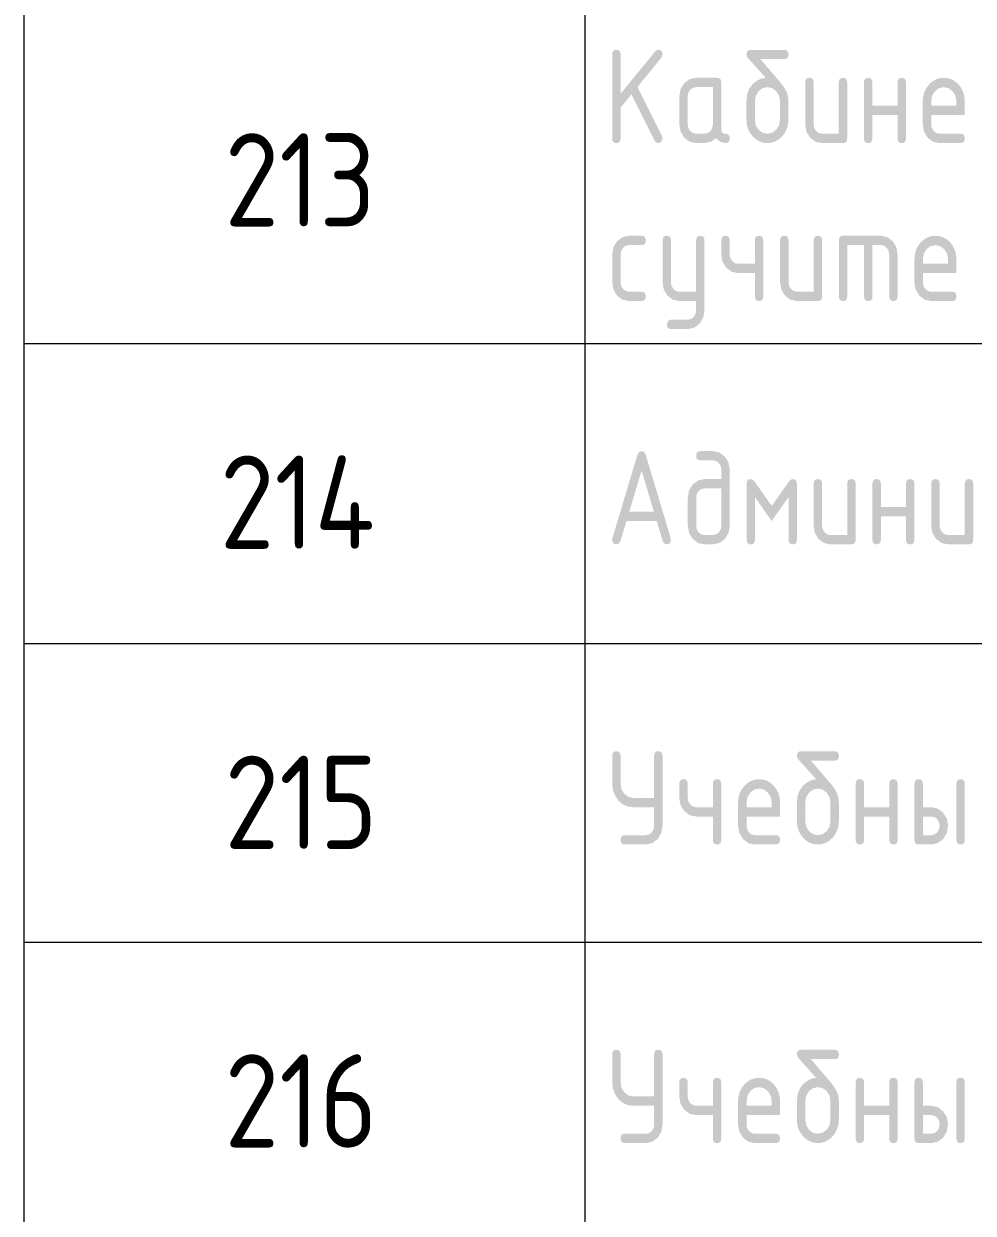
# Model space of a CAD drawing. Header units: millimetres. Extents: x -99936 to 523262, y -63190 to 327013.
# Drawn here: x 165623 to 168166, y 5433 to 8621 of the extents above; entities that cross this region are included whole.
import ezdxf

# ---------------------------------------------------------------- set-up
doc = ezdxf.new("R2010")
doc.units = ezdxf.units.MM
doc.layers.add('0_АР', color=8, linetype='Continuous', lineweight=20)
doc.styles.add('PIK', font='isocpeur.ttf', dxfattribs={"width": 0.9, "height": 250})

msp = doc.modelspace()

# ---------------------------------------------------------------- hatches: boundary and pattern name
at = {"layer": '0_АР'}
h = msp.add_hatch(color=7, dxfattribs=at)
h.dxf.hatch_style = 2
h.paths.add_polyline_path([(167250.311, 8431.519), (167221.207, 8395.911), (167221.207, 8313.394), (167220.504, 8307.904), (167218.396, 8303.996), (167214.882, 8301.658), (167209.962, 8300.881), (167205.011, 8301.658), (167201.481, 8303.996), (167199.366, 8307.904), (167198.663, 8313.394), (167198.663, 8538.235), (167199.366, 8543.701), (167201.481, 8547.612), (167205.011, 8549.963), (167209.962, 8550.747), (167214.882, 8549.963), (167218.396, 8547.612), (167220.504, 8543.701), (167221.207, 8538.235), (167221.207, 8433.173), (167313.811, 8546.613), (167317.601, 8549.714), (167322.3, 8550.747), (167327.22, 8549.963), (167330.734, 8547.612), (167332.842, 8543.701), (167333.545, 8538.235), (167330.458, 8529.746), (167266.297, 8451.198), (167332.001, 8319.623), (167333.545, 8313.394), (167330.017, 8304.74), (167326.345, 8301.839), (167322.3, 8300.881), (167316.354, 8302.535), (167312.268, 8307.496)])
h = msp.add_hatch(color=7, dxfattribs=at)
h.paths.add_polyline_path([(167670.584, 8413.329), (167670.584, 8363.334), (167669.552, 8350.838), (167666.464, 8339.308), (167661.329, 8328.739), (167654.158, 8319.127), (167645.506, 8311.137), (167636.002, 8305.436), (167625.64, 8302.019), (167614.415, 8300.881), (167603.182, 8302.019), (167592.801, 8305.436), (167583.278, 8311.137), (167574.617, 8319.127), (167567.423, 8328.739), (167562.291, 8339.308), (167559.215, 8350.838), (167558.191, 8363.334), (167558.191, 8413.329), (167560.011, 8430.89), (167565.474, 8445.954), (167574.586, 8458.528), (167587.35, 8468.616), (167599.009, 8473.977), (167609.84, 8475.782), (167560.451, 8530.683), (167558.191, 8538.069), (167558.895, 8543.608), (167561.009, 8547.571), (167564.54, 8549.952), (167569.491, 8550.747), (167659.56, 8550.747), (167664.447, 8549.963), (167667.945, 8547.612), (167670.047, 8543.701), (167670.749, 8538.235), (167670.047, 8532.777), (167667.945, 8528.885), (167664.447, 8526.553), (167659.56, 8525.777), (167595.674, 8525.777), (167652.229, 8459.687), (167660.259, 8448.699), (167665.995, 8437.314), (167669.437, 8425.526)])
h.paths.add_polyline_path([(167648.15, 8363.334), (167648.15, 8413.329), (167645.669, 8427.675), (167638.228, 8439.788), (167627.314, 8448.049), (167614.415, 8450.812), (167601.475, 8448.049), (167590.603, 8439.788), (167583.189, 8427.675), (167580.736, 8413.329), (167580.736, 8363.334), (167583.175, 8348.823), (167590.492, 8336.71), (167601.358, 8328.552), (167614.415, 8325.852), (167627.314, 8328.587), (167638.228, 8336.821), (167645.669, 8348.941)])
h = msp.add_hatch(color=7, dxfattribs=at)
h.paths.add_polyline_path([(167513.309, 8313.394), (167512.606, 8307.904), (167510.498, 8303.996), (167506.984, 8301.658), (167502.064, 8300.881), (167487.795, 8304.189), (167476.378, 8314.111), (167462.522, 8304.189), (167445.896, 8300.881), (167423.406, 8300.881), (167406.001, 8304.485), (167391.491, 8315.323), (167381.693, 8331.446), (167378.427, 8350.877), (167378.427, 8425.842), (167381.693, 8445.197), (167391.491, 8461.285), (167406.001, 8472.151), (167423.406, 8475.782), (167479.575, 8475.782), (167484.494, 8474.997), (167488.008, 8472.647), (167490.117, 8468.736), (167490.82, 8463.269), (167490.82, 8338.364), (167491.522, 8332.874), (167493.631, 8328.966), (167497.145, 8326.628), (167502.064, 8325.852), (167506.984, 8325.068), (167510.498, 8322.723), (167512.606, 8318.829)])
h.paths.add_polyline_path([(167468.385, 8450.812), (167423.406, 8450.812), (167414.717, 8448.965), (167407.476, 8443.481), (167402.591, 8435.426), (167400.972, 8425.842), (167400.972, 8350.877), (167402.625, 8341.334), (167407.586, 8333.238), (167414.835, 8327.684), (167423.406, 8325.852), (167445.896, 8325.852), (167454.543, 8327.671), (167461.826, 8333.128), (167466.738, 8341.217), (167468.385, 8350.877)])
h = msp.add_hatch(color=7, dxfattribs=at)
h.dxf.hatch_style = 2
h.paths.add_polyline_path([(167828.035, 8463.269), (167828.035, 8313.394), (167827.332, 8307.904), (167825.224, 8303.996), (167821.71, 8301.658), (167816.79, 8300.881), (167760.621, 8300.881), (167743.217, 8304.485), (167728.706, 8315.323), (167718.908, 8331.446), (167715.642, 8350.877), (167715.642, 8463.269), (167716.346, 8468.736), (167718.46, 8472.647), (167721.991, 8474.997), (167726.942, 8475.782), (167731.862, 8474.997), (167735.376, 8472.647), (167737.484, 8468.736), (167738.187, 8463.269), (167738.187, 8350.877), (167739.84, 8341.334), (167744.801, 8333.238), (167752.05, 8327.684), (167760.621, 8325.852), (167805.6, 8325.852), (167805.6, 8463.269), (167806.295, 8468.736), (167808.384, 8472.647), (167811.879, 8474.997), (167816.79, 8475.782), (167821.71, 8474.997), (167825.224, 8472.647), (167827.332, 8468.736)])
h = msp.add_hatch(color=7, dxfattribs=at)
h.dxf.hatch_style = 2
h.paths.add_polyline_path([(167895.638, 8375.847), (167895.638, 8313.394), (167894.935, 8307.904), (167892.827, 8303.996), (167889.313, 8301.658), (167884.393, 8300.881), (167879.441, 8301.658), (167875.911, 8303.996), (167873.797, 8307.904), (167873.093, 8313.394), (167873.093, 8463.269), (167873.797, 8468.736), (167875.911, 8472.647), (167879.441, 8474.997), (167884.393, 8475.782), (167889.313, 8474.997), (167892.827, 8472.647), (167894.935, 8468.736), (167895.638, 8463.269), (167895.638, 8400.817), (167963.051, 8400.817), (167963.051, 8463.269), (167963.746, 8468.736), (167965.835, 8472.647), (167969.33, 8474.997), (167974.241, 8475.782), (167979.161, 8474.997), (167982.675, 8472.647), (167984.783, 8468.736), (167985.486, 8463.269), (167985.486, 8313.394), (167984.783, 8307.904), (167982.675, 8303.996), (167979.161, 8301.658), (167974.241, 8300.881), (167969.33, 8301.658), (167965.835, 8303.996), (167963.746, 8307.904), (167963.051, 8313.394), (167963.051, 8375.847)])
h = msp.add_hatch(color=7, dxfattribs=at)
h.paths.add_polyline_path([(168086.768, 8450.812), (168073.828, 8448.049), (168062.955, 8439.788), (168055.542, 8427.675), (168053.089, 8413.329), (168053.089, 8400.817), (168120.502, 8400.817), (168120.502, 8413.329), (168118.022, 8427.675), (168110.58, 8439.788), (168099.666, 8448.049)])
h.paths.add_polyline_path([(168053.089, 8375.847), (168053.089, 8350.877), (168054.742, 8341.334), (168059.703, 8333.238), (168066.952, 8327.684), (168075.523, 8325.852), (168131.692, 8325.852), (168136.612, 8325.068), (168140.126, 8322.723), (168142.234, 8318.829), (168142.937, 8313.394), (168142.234, 8307.904), (168140.126, 8303.996), (168136.612, 8301.658), (168131.692, 8300.881), (168075.523, 8300.881), (168058.119, 8304.485), (168043.608, 8315.323), (168033.81, 8331.446), (168030.544, 8350.877), (168030.544, 8413.329), (168031.568, 8425.794), (168034.644, 8437.307), (168039.776, 8447.87), (168046.97, 8457.482), (168055.63, 8465.48), (168065.153, 8471.2), (168075.534, 8474.636), (168086.768, 8475.782), (168098.127, 8474.647), (168108.562, 8471.248), (168118.076, 8465.597), (168126.676, 8457.702), (168133.775, 8448.141), (168138.858, 8437.562), (168141.915, 8425.96), (168142.937, 8413.329), (168142.937, 8375.847)])
h = msp.add_hatch(color=7, dxfattribs=at)
h.dxf.hatch_style = 2
h.paths.add_polyline_path([(167221.207, 8002.508), (167221.207, 7927.542), (167222.861, 7918), (167227.822, 7909.904), (167235.07, 7904.35), (167243.642, 7902.517), (167277.376, 7902.517), (167282.296, 7901.734), (167285.81, 7899.389), (167287.918, 7895.494), (167288.621, 7890.06), (167287.918, 7884.57), (167285.81, 7880.662), (167282.296, 7878.324), (167277.376, 7877.547), (167243.642, 7877.547), (167226.237, 7881.151), (167211.726, 7891.989), (167201.928, 7908.112), (167198.663, 7927.542), (167198.663, 8002.508), (167201.928, 8021.862), (167211.726, 8037.951), (167226.237, 8048.817), (167243.642, 8052.448), (167277.376, 8052.448), (167282.296, 8051.663), (167285.81, 8049.313), (167287.918, 8045.402), (167288.621, 8039.935), (167287.918, 8034.477), (167285.81, 8030.585), (167282.296, 8028.254), (167277.376, 8027.478), (167243.642, 8027.478), (167234.953, 8025.631), (167227.712, 8020.147), (167222.826, 8012.092)])
h = msp.add_hatch(color=7, dxfattribs=at)
h.dxf.hatch_style = 2
h.paths.add_polyline_path([(167423.444, 7852.191), (167423.444, 7877.547), (167378.465, 7877.547), (167361.06, 7881.185), (167346.55, 7892.099), (167336.752, 7908.25), (167333.486, 7927.542), (167333.486, 8039.935), (167334.189, 8045.402), (167336.304, 8049.313), (167339.834, 8051.663), (167344.786, 8052.448), (167349.705, 8051.663), (167353.219, 8049.313), (167355.328, 8045.402), (167356.03, 8039.935), (167356.03, 7927.542), (167357.684, 7918), (167362.645, 7909.904), (167369.894, 7904.35), (167378.465, 7902.517), (167423.444, 7902.517), (167423.444, 8039.935), (167424.138, 8045.402), (167426.228, 8049.313), (167429.723, 8051.663), (167434.634, 8052.448), (167439.553, 8051.663), (167443.067, 8049.313), (167445.176, 8045.402), (167445.879, 8039.935), (167445.879, 7852.577), (167442.661, 7833.312), (167433.035, 7817.189), (167418.717, 7806.248), (167401.506, 7802.582), (167356.03, 7802.582), (167351.111, 7803.367), (167347.597, 7805.717), (167345.488, 7809.628), (167344.786, 7815.095), (167348.148, 7823.804), (167351.821, 7826.629), (167356.03, 7827.552), (167400.955, 7827.552), (167409.712, 7829.323), (167416.94, 7834.608), (167421.804, 7842.511)])
h = msp.add_hatch(color=7, dxfattribs=at)
h.dxf.hatch_style = 2
h.paths.add_polyline_path([(167603.329, 8039.935), (167603.329, 7890.06), (167602.627, 7884.57), (167600.518, 7880.662), (167597.004, 7878.324), (167592.085, 7877.547), (167587.174, 7878.324), (167583.679, 7880.662), (167581.589, 7884.57), (167580.895, 7890.06), (167580.895, 7952.512), (167535.916, 7952.512), (167518.718, 7956.109), (167504.166, 7966.899), (167494.244, 7982.74), (167490.937, 8001.516), (167490.937, 8039.935), (167491.64, 8045.402), (167493.755, 8049.313), (167497.285, 8051.663), (167502.237, 8052.448), (167507.156, 8051.663), (167510.67, 8049.313), (167512.779, 8045.402), (167513.481, 8039.935), (167513.481, 8002.508), (167515.135, 7992.965), (167520.096, 7984.869), (167527.344, 7979.315), (167535.916, 7977.483), (167580.895, 7977.483), (167580.895, 8039.935), (167581.589, 8045.402), (167583.679, 8049.313), (167587.174, 8051.663), (167592.085, 8052.448), (167597.004, 8051.663), (167600.518, 8049.313), (167602.627, 8045.402)])
h = msp.add_hatch(color=7, dxfattribs=at)
h.dxf.hatch_style = 2
h.paths.add_polyline_path([(167760.78, 8039.935), (167760.78, 7890.06), (167760.078, 7884.57), (167757.969, 7880.662), (167754.455, 7878.324), (167749.536, 7877.547), (167693.367, 7877.547), (167675.962, 7881.151), (167661.451, 7891.989), (167651.654, 7908.112), (167648.388, 7927.542), (167648.388, 8039.935), (167649.091, 8045.402), (167651.206, 8049.313), (167654.736, 8051.663), (167659.688, 8052.448), (167664.607, 8051.663), (167668.121, 8049.313), (167670.23, 8045.402), (167670.932, 8039.935), (167670.932, 7927.542), (167672.586, 7918), (167677.547, 7909.904), (167684.795, 7904.35), (167693.367, 7902.517), (167738.346, 7902.517), (167738.346, 8039.935), (167739.04, 8045.402), (167741.13, 8049.313), (167744.625, 8051.663), (167749.536, 8052.448), (167754.455, 8051.663), (167757.969, 8049.313), (167760.078, 8045.402)])
h = msp.add_hatch(color=7, dxfattribs=at)
h.dxf.hatch_style = 2
h.paths.add_polyline_path([(167817.138, 8052.448), (167918.231, 8052.448), (167935.54, 8048.782), (167950.036, 8037.841), (167959.862, 8021.724), (167963.155, 8002.508), (167963.155, 7890.06), (167962.453, 7884.57), (167960.351, 7880.662), (167956.853, 7878.324), (167951.966, 7877.547), (167947.046, 7878.324), (167943.532, 7880.662), (167941.424, 7884.57), (167940.721, 7890.06), (167940.721, 8002.508), (167939.081, 8012.23), (167934.217, 8020.257), (167926.989, 8025.666), (167918.231, 8027.478), (167895.797, 8027.478), (167895.797, 7890.06), (167895.094, 7884.57), (167892.986, 7880.662), (167889.472, 7878.324), (167884.552, 7877.547), (167879.632, 7878.324), (167876.119, 7880.662), (167874.01, 7884.57), (167873.307, 7890.06), (167873.307, 8027.478), (167828.383, 8027.478), (167828.383, 7890.06), (167827.68, 7884.57), (167825.572, 7880.662), (167822.058, 7878.324), (167817.138, 7877.547), (167812.187, 7878.324), (167808.657, 7880.662), (167806.542, 7884.57), (167805.839, 7890.06), (167805.839, 8039.935), (167806.542, 8045.402), (167808.657, 8049.313), (167812.187, 8051.663)])
h = msp.add_hatch(color=7, dxfattribs=at)
h.paths.add_polyline_path([(168064.455, 8027.478), (168051.515, 8024.715), (168040.642, 8016.453), (168033.228, 8004.341), (168030.775, 7989.995), (168030.775, 7977.483), (168098.189, 7977.483), (168098.189, 7989.995), (168095.708, 8004.341), (168088.267, 8016.453), (168077.353, 8024.715)])
h.paths.add_polyline_path([(168030.775, 7952.512), (168030.775, 7927.542), (168032.429, 7918), (168037.39, 7909.904), (168044.638, 7904.35), (168053.21, 7902.517), (168109.379, 7902.517), (168114.298, 7901.734), (168117.812, 7899.389), (168119.921, 7895.494), (168120.623, 7890.06), (168119.921, 7884.57), (168117.812, 7880.662), (168114.298, 7878.324), (168109.379, 7877.547), (168053.21, 7877.547), (168035.805, 7881.151), (168021.294, 7891.989), (168011.497, 7908.112), (168008.231, 7927.542), (168008.231, 7989.995), (168009.255, 8002.459), (168012.33, 8013.973), (168017.463, 8024.536), (168024.657, 8034.147), (168033.317, 8042.146), (168042.84, 8047.866), (168053.221, 8051.301), (168064.455, 8052.448), (168075.814, 8051.313), (168086.248, 8047.914), (168095.763, 8042.262), (168104.363, 8034.368), (168111.461, 8024.807), (168116.544, 8014.228), (168119.602, 8002.626), (168120.623, 7989.995), (168120.623, 7952.512)])
h = msp.add_hatch(color=7, dxfattribs=at)
h.paths.add_polyline_path([(167277.376, 7423.223), (167244.358, 7313.09), (167310.394, 7313.09)])
h.paths.add_polyline_path([(167355.979, 7238.125), (167355.277, 7232.635), (167353.175, 7228.727), (167349.677, 7226.389), (167344.79, 7225.612), (167338.01, 7227.735), (167334.041, 7234.156), (167317.89, 7288.065), (167236.862, 7288.065), (167220.656, 7234.156), (167216.694, 7227.735), (167209.962, 7225.612), (167205.011, 7226.389), (167201.481, 7228.727), (167199.366, 7232.635), (167198.663, 7238.125), (167199.214, 7242.094), (167266.131, 7465.446), (167270.431, 7472.963), (167277.376, 7475.478), (167284.19, 7473.053), (167288.4, 7465.832), (167355.483, 7242.094)])
h = msp.add_hatch(color=7, dxfattribs=at)
h.paths.add_polyline_path([(167513.447, 7425.483), (167513.447, 7275.608), (167510.154, 7256.177), (167500.328, 7240.054), (167485.831, 7229.216), (167468.523, 7225.612), (167446.034, 7225.612), (167428.629, 7229.25), (167414.118, 7240.165), (167404.32, 7256.315), (167401.055, 7275.608), (167401.055, 7350.573), (167404.327, 7369.928), (167414.173, 7386.016), (167428.677, 7396.882), (167446.034, 7400.513), (167491.013, 7400.513), (167491.013, 7425.483), (167489.373, 7435.233), (167484.509, 7443.287), (167477.281, 7448.696), (167468.523, 7450.508), (167434.789, 7450.508), (167429.878, 7451.284), (167426.383, 7453.616), (167424.293, 7457.508), (167423.599, 7462.966), (167424.293, 7468.432), (167426.383, 7472.343), (167429.878, 7474.694), (167434.789, 7475.478), (167468.523, 7475.478), (167485.9, 7471.813), (167500.384, 7460.871), (167510.181, 7444.748)])
h.paths.add_polyline_path([(167491.013, 7275.608), (167491.013, 7375.543), (167446.034, 7375.543), (167437.345, 7373.696), (167430.104, 7368.212), (167425.218, 7360.157), (167423.599, 7350.573), (167423.599, 7275.608), (167425.253, 7266.065), (167430.214, 7257.969), (167437.462, 7252.415), (167446.034, 7250.583), (167468.523, 7250.583), (167477.17, 7252.402), (167484.453, 7257.859), (167489.366, 7265.948)])
h = msp.add_hatch(color=7, dxfattribs=at)
h.dxf.hatch_style = 2
h.paths.add_polyline_path([(167625.974, 7288.065), (167581.05, 7352.061), (167581.05, 7238.125), (167580.347, 7232.635), (167578.239, 7228.727), (167574.725, 7226.389), (167569.805, 7225.612), (167564.854, 7226.389), (167561.324, 7228.727), (167559.209, 7232.635), (167558.505, 7238.125), (167558.505, 7388), (167559.209, 7393.467), (167561.324, 7397.378), (167564.854, 7399.728), (167569.805, 7400.513), (167575.386, 7398.529), (167581.05, 7392.576), (167625.974, 7328.579), (167670.898, 7392.576), (167676.521, 7398.529), (167682.143, 7400.513), (167687.063, 7399.728), (167690.577, 7397.378), (167692.685, 7393.467), (167693.388, 7388), (167693.388, 7238.125), (167692.685, 7232.635), (167690.577, 7228.727), (167687.063, 7226.389), (167682.143, 7225.612), (167677.223, 7226.389), (167673.709, 7228.727), (167671.601, 7232.635), (167670.898, 7238.125), (167670.898, 7352.061)])
h = msp.add_hatch(color=7, dxfattribs=at)
h.dxf.hatch_style = 2
h.paths.add_polyline_path([(167850.663, 7388), (167850.663, 7238.125), (167849.96, 7232.635), (167847.851, 7228.727), (167844.337, 7226.389), (167839.418, 7225.612), (167783.249, 7225.612), (167765.844, 7229.216), (167751.334, 7240.054), (167741.536, 7256.177), (167738.27, 7275.608), (167738.27, 7388), (167738.973, 7393.467), (167741.088, 7397.378), (167744.618, 7399.728), (167749.57, 7400.513), (167754.489, 7399.728), (167758.003, 7397.378), (167760.112, 7393.467), (167760.814, 7388), (167760.814, 7275.608), (167762.468, 7266.065), (167767.429, 7257.969), (167774.678, 7252.415), (167783.249, 7250.583), (167828.228, 7250.583), (167828.228, 7388), (167828.922, 7393.467), (167831.012, 7397.378), (167834.507, 7399.728), (167839.418, 7400.513), (167844.337, 7399.728), (167847.851, 7397.378), (167849.96, 7393.467)])
h = msp.add_hatch(color=7, dxfattribs=at)
h.dxf.hatch_style = 2
h.paths.add_polyline_path([(167918.265, 7300.578), (167918.265, 7238.125), (167917.563, 7232.635), (167915.454, 7228.727), (167911.94, 7226.389), (167907.021, 7225.612), (167902.069, 7226.389), (167898.539, 7228.727), (167896.424, 7232.635), (167895.721, 7238.125), (167895.721, 7388), (167896.424, 7393.467), (167898.539, 7397.378), (167902.069, 7399.728), (167907.021, 7400.513), (167911.94, 7399.728), (167915.454, 7397.378), (167917.563, 7393.467), (167918.265, 7388), (167918.265, 7325.548), (167985.679, 7325.548), (167985.679, 7388), (167986.373, 7393.467), (167988.463, 7397.378), (167991.958, 7399.728), (167996.869, 7400.513), (168001.788, 7399.728), (168005.302, 7397.378), (168007.411, 7393.467), (168008.114, 7388), (168008.114, 7238.125), (168007.411, 7232.635), (168005.302, 7228.727), (168001.788, 7226.389), (167996.869, 7225.612), (167991.958, 7226.389), (167988.463, 7228.727), (167986.373, 7232.635), (167985.679, 7238.125), (167985.679, 7300.578)])
h = msp.add_hatch(color=7, dxfattribs=at)
h.dxf.hatch_style = 2
h.paths.add_polyline_path([(168165.564, 7388), (168165.564, 7238.125), (168164.862, 7232.635), (168162.753, 7228.727), (168159.239, 7226.389), (168154.32, 7225.612), (168098.151, 7225.612), (168080.746, 7229.216), (168066.235, 7240.054), (168056.438, 7256.177), (168053.172, 7275.608), (168053.172, 7388), (168053.875, 7393.467), (168055.99, 7397.378), (168059.52, 7399.728), (168064.472, 7400.513), (168069.391, 7399.728), (168072.905, 7397.378), (168075.014, 7393.467), (168075.716, 7388), (168075.716, 7275.608), (168077.37, 7266.065), (168082.331, 7257.969), (168089.579, 7252.415), (168098.151, 7250.583), (168143.13, 7250.583), (168143.13, 7388), (168143.824, 7393.467), (168145.914, 7397.378), (168149.409, 7399.728), (168154.32, 7400.513), (168159.239, 7399.728), (168162.753, 7397.378), (168164.862, 7393.467)])
h = msp.add_hatch(color=7, dxfattribs=at)
h.dxf.hatch_style = 2
h.paths.add_polyline_path([(167311.055, 6521.213), (167254.886, 6521.213), (167239.827, 6523.147), (167226.726, 6528.957), (167215.579, 6538.654), (167206.38, 6552.246), (167200.578, 6567.129), (167198.663, 6583.665), (167198.663, 6658.631), (167199.366, 6664.097), (167201.481, 6668.008), (167205.011, 6670.359), (167209.962, 6671.143), (167214.882, 6670.359), (167218.396, 6668.008), (167220.504, 6664.097), (167221.207, 6658.631), (167221.207, 6583.665), (167223.66, 6569.279), (167231.074, 6557.207), (167241.947, 6548.973), (167254.886, 6546.238), (167311.055, 6546.238), (167311.055, 6658.631), (167311.758, 6664.097), (167313.866, 6668.008), (167317.38, 6670.359), (167322.3, 6671.143), (167327.22, 6670.359), (167330.734, 6668.008), (167332.842, 6664.097), (167333.545, 6658.631), (167333.545, 6471.273), (167330.286, 6451.842), (167320.536, 6435.719), (167306.025, 6424.881), (167288.621, 6421.277), (167232.397, 6421.277), (167227.486, 6422.054), (167223.991, 6424.392), (167221.901, 6428.3), (167221.207, 6433.79), (167221.901, 6439.225), (167223.991, 6443.119), (167227.486, 6445.464), (167232.397, 6446.247), (167288.621, 6446.247), (167297.22, 6448.066), (167304.496, 6453.523), (167309.409, 6461.613), (167311.055, 6471.273)])
h = msp.add_hatch(color=7, dxfattribs=at)
h.paths.add_polyline_path([(167805.722, 6533.725), (167805.722, 6483.73), (167804.69, 6471.234), (167801.601, 6459.704), (167796.466, 6449.135), (167789.295, 6439.523), (167780.644, 6431.533), (167771.14, 6425.832), (167760.778, 6422.415), (167749.553, 6421.277), (167738.319, 6422.415), (167727.938, 6425.832), (167718.415, 6431.533), (167709.755, 6439.523), (167702.561, 6449.135), (167697.428, 6459.704), (167694.353, 6471.234), (167693.329, 6483.73), (167693.329, 6533.725), (167695.149, 6551.286), (167700.612, 6566.35), (167709.723, 6578.924), (167722.488, 6589.012), (167734.146, 6594.373), (167744.978, 6596.178), (167695.589, 6651.079), (167693.329, 6658.465), (167694.032, 6664.004), (167696.147, 6667.967), (167699.677, 6670.348), (167704.629, 6671.143), (167794.697, 6671.143), (167799.585, 6670.359), (167803.083, 6668.008), (167805.185, 6664.097), (167805.887, 6658.631), (167805.185, 6653.173), (167803.083, 6649.281), (167799.585, 6646.949), (167794.697, 6646.173), (167730.811, 6646.173), (167787.366, 6580.083), (167795.397, 6569.095), (167801.133, 6557.71), (167804.574, 6545.922)])
h.paths.add_polyline_path([(167783.287, 6483.73), (167783.287, 6533.725), (167780.807, 6548.071), (167773.365, 6560.184), (167762.451, 6568.445), (167749.553, 6571.208), (167736.613, 6568.445), (167725.74, 6560.184), (167718.326, 6548.071), (167715.873, 6533.725), (167715.873, 6483.73), (167718.313, 6469.219), (167725.63, 6457.106), (167736.496, 6448.948), (167749.553, 6446.247), (167762.451, 6448.983), (167773.365, 6457.217), (167780.807, 6469.336)])
h = msp.add_hatch(color=7, dxfattribs=at)
h.dxf.hatch_style = 2
h.paths.add_polyline_path([(167490.82, 6583.665), (167490.82, 6433.79), (167490.117, 6428.3), (167488.008, 6424.392), (167484.494, 6422.054), (167479.575, 6421.277), (167474.664, 6422.054), (167471.169, 6424.392), (167469.079, 6428.3), (167468.385, 6433.79), (167468.385, 6496.243), (167423.406, 6496.243), (167406.208, 6499.839), (167391.656, 6510.629), (167381.734, 6526.47), (167378.427, 6545.246), (167378.427, 6583.665), (167379.131, 6589.132), (167381.245, 6593.043), (167384.775, 6595.393), (167389.727, 6596.178), (167394.646, 6595.393), (167398.16, 6593.043), (167400.269, 6589.132), (167400.972, 6583.665), (167400.972, 6546.238), (167402.625, 6536.695), (167407.586, 6528.599), (167414.835, 6523.046), (167423.406, 6521.213), (167468.385, 6521.213), (167468.385, 6583.665), (167469.079, 6589.132), (167471.169, 6593.043), (167474.664, 6595.393), (167479.575, 6596.178), (167484.494, 6595.393), (167488.008, 6593.043), (167490.117, 6589.132)])
h = msp.add_hatch(color=7, dxfattribs=at)
h.paths.add_polyline_path([(167592.102, 6571.208), (167579.162, 6568.445), (167568.289, 6560.184), (167560.875, 6548.071), (167558.422, 6533.725), (167558.422, 6521.213), (167625.836, 6521.213), (167625.836, 6533.725), (167623.356, 6548.071), (167615.914, 6560.184), (167605, 6568.445)])
h.paths.add_polyline_path([(167558.422, 6496.243), (167558.422, 6471.273), (167560.076, 6461.73), (167565.037, 6453.634), (167572.286, 6448.08), (167580.857, 6446.247), (167637.026, 6446.247), (167641.945, 6445.464), (167645.459, 6443.119), (167647.568, 6439.225), (167648.271, 6433.79), (167647.568, 6428.3), (167645.459, 6424.392), (167641.945, 6422.054), (167637.026, 6421.277), (167580.857, 6421.277), (167563.452, 6424.881), (167548.942, 6435.719), (167539.144, 6451.842), (167535.878, 6471.273), (167535.878, 6533.725), (167536.902, 6546.19), (167539.977, 6557.703), (167545.11, 6568.266), (167552.304, 6577.878), (167560.964, 6585.876), (167570.487, 6591.596), (167580.868, 6595.032), (167592.102, 6596.178), (167603.461, 6595.043), (167613.895, 6591.644), (167623.41, 6585.993), (167632.01, 6578.098), (167639.108, 6568.537), (167644.192, 6557.958), (167647.249, 6546.356), (167648.271, 6533.725), (167648.271, 6496.243)])
h = msp.add_hatch(color=7, dxfattribs=at)
h.dxf.hatch_style = 2
h.paths.add_polyline_path([(167873.324, 6496.243), (167873.324, 6433.79), (167872.622, 6428.3), (167870.513, 6424.392), (167866.999, 6422.054), (167862.08, 6421.277), (167857.128, 6422.054), (167853.598, 6424.392), (167851.483, 6428.3), (167850.78, 6433.79), (167850.78, 6583.665), (167851.483, 6589.132), (167853.598, 6593.043), (167857.128, 6595.393), (167862.08, 6596.178), (167866.999, 6595.393), (167870.513, 6593.043), (167872.622, 6589.132), (167873.324, 6583.665), (167873.324, 6521.213), (167940.738, 6521.213), (167940.738, 6583.665), (167941.432, 6589.132), (167943.522, 6593.043), (167947.017, 6595.393), (167951.928, 6596.178), (167956.847, 6595.393), (167960.361, 6593.043), (167962.47, 6589.132), (167963.172, 6583.665), (167963.172, 6433.79), (167962.47, 6428.3), (167960.361, 6424.392), (167956.847, 6422.054), (167951.928, 6421.277), (167947.017, 6422.054), (167943.522, 6424.392), (167941.432, 6428.3), (167940.738, 6433.79), (167940.738, 6496.243)])
h = msp.add_hatch(color=7, dxfattribs=at)
h.paths.add_polyline_path([(168098.189, 6471.273), (168094.923, 6451.842), (168085.125, 6435.719), (168070.614, 6424.881), (168053.21, 6421.277), (168019.53, 6421.277), (168014.579, 6422.054), (168011.049, 6424.392), (168008.934, 6428.3), (168008.231, 6433.79), (168008.231, 6583.665), (168008.934, 6589.132), (168011.049, 6593.043), (168014.579, 6595.393), (168019.53, 6596.178), (168024.45, 6595.393), (168027.964, 6593.043), (168030.072, 6589.132), (168030.775, 6583.665), (168030.775, 6521.213), (168053.21, 6521.213), (168070.614, 6517.582), (168085.125, 6506.716), (168094.923, 6490.627)])
h.paths.add_polyline_path([(168075.699, 6471.273), (168074.059, 6480.995), (168069.195, 6489.022), (168061.967, 6494.431), (168053.21, 6496.243), (168030.775, 6496.243), (168030.775, 6446.247), (168053.21, 6446.247), (168061.857, 6448.066), (168069.14, 6453.523), (168074.053, 6461.613)])
h.paths.add_polyline_path([(168120.623, 6583.665), (168121.326, 6589.132), (168123.435, 6593.043), (168126.949, 6595.393), (168131.868, 6596.178), (168136.788, 6595.393), (168140.302, 6593.043), (168142.41, 6589.132), (168143.113, 6583.665), (168143.113, 6433.79), (168142.41, 6428.3), (168140.302, 6424.392), (168136.788, 6422.054), (168131.868, 6421.277), (168126.949, 6422.054), (168123.435, 6424.392), (168121.326, 6428.3), (168120.623, 6433.79)])
h = msp.add_hatch(color=7, dxfattribs=at)
h.dxf.hatch_style = 2
h.paths.add_polyline_path([(167311.055, 5721.111), (167254.886, 5721.111), (167239.827, 5723.045), (167226.726, 5728.856), (167215.579, 5738.552), (167206.38, 5752.144), (167200.578, 5767.027), (167198.663, 5783.564), (167198.663, 5858.529), (167199.366, 5863.995), (167201.481, 5867.907), (167205.011, 5870.257), (167209.962, 5871.042), (167214.882, 5870.257), (167218.396, 5867.907), (167220.504, 5863.995), (167221.207, 5858.529), (167221.207, 5783.564), (167223.66, 5769.177), (167231.074, 5757.105), (167241.947, 5748.872), (167254.886, 5746.136), (167311.055, 5746.136), (167311.055, 5858.529), (167311.758, 5863.995), (167313.866, 5867.907), (167317.38, 5870.257), (167322.3, 5871.042), (167327.22, 5870.257), (167330.734, 5867.907), (167332.842, 5863.995), (167333.545, 5858.529), (167333.545, 5671.171), (167330.286, 5651.741), (167320.536, 5635.618), (167306.025, 5624.779), (167288.621, 5621.176), (167232.397, 5621.176), (167227.486, 5621.953), (167223.991, 5624.29), (167221.901, 5628.199), (167221.207, 5633.688), (167221.901, 5639.123), (167223.991, 5643.018), (167227.486, 5645.362), (167232.397, 5646.146), (167288.621, 5646.146), (167297.22, 5647.965), (167304.496, 5653.422), (167309.409, 5661.511), (167311.055, 5671.171)])
h = msp.add_hatch(color=7, dxfattribs=at)
h.paths.add_polyline_path([(167805.722, 5733.624), (167805.722, 5683.628), (167804.69, 5671.132), (167801.601, 5659.602), (167796.466, 5649.034), (167789.295, 5639.421), (167780.644, 5631.431), (167771.14, 5625.73), (167760.778, 5622.313), (167749.553, 5621.176), (167738.319, 5622.313), (167727.938, 5625.73), (167718.415, 5631.431), (167709.755, 5639.421), (167702.561, 5649.034), (167697.428, 5659.602), (167694.353, 5671.132), (167693.329, 5683.628), (167693.329, 5733.624), (167695.149, 5751.184), (167700.612, 5766.249), (167709.723, 5778.822), (167722.488, 5788.91), (167734.146, 5794.271), (167744.978, 5796.076), (167695.589, 5850.977), (167693.329, 5858.364), (167694.032, 5863.902), (167696.147, 5867.865), (167699.677, 5870.247), (167704.629, 5871.042), (167794.697, 5871.042), (167799.585, 5870.257), (167803.083, 5867.907), (167805.185, 5863.995), (167805.887, 5858.529), (167805.185, 5853.071), (167803.083, 5849.179), (167799.585, 5846.848), (167794.697, 5846.072), (167730.811, 5846.072), (167787.366, 5779.981), (167795.397, 5768.994), (167801.133, 5757.608), (167804.574, 5745.82)])
h.paths.add_polyline_path([(167783.287, 5683.628), (167783.287, 5733.624), (167780.807, 5747.969), (167773.365, 5760.082), (167762.451, 5768.343), (167749.553, 5771.106), (167736.613, 5768.343), (167725.74, 5760.082), (167718.326, 5747.969), (167715.873, 5733.624), (167715.873, 5683.628), (167718.313, 5669.118), (167725.63, 5657.005), (167736.496, 5648.847), (167749.553, 5646.146), (167762.451, 5648.881), (167773.365, 5657.115), (167780.807, 5669.235)])
h = msp.add_hatch(color=7, dxfattribs=at)
h.dxf.hatch_style = 2
h.paths.add_polyline_path([(167490.82, 5783.564), (167490.82, 5633.688), (167490.117, 5628.199), (167488.008, 5624.29), (167484.494, 5621.953), (167479.575, 5621.176), (167474.664, 5621.953), (167471.169, 5624.29), (167469.079, 5628.199), (167468.385, 5633.688), (167468.385, 5696.141), (167423.406, 5696.141), (167406.208, 5699.738), (167391.656, 5710.528), (167381.734, 5726.368), (167378.427, 5745.144), (167378.427, 5783.564), (167379.131, 5789.03), (167381.245, 5792.941), (167384.775, 5795.292), (167389.727, 5796.076), (167394.646, 5795.292), (167398.16, 5792.941), (167400.269, 5789.03), (167400.972, 5783.564), (167400.972, 5746.136), (167402.625, 5736.593), (167407.586, 5728.497), (167414.835, 5722.944), (167423.406, 5721.111), (167468.385, 5721.111), (167468.385, 5783.564), (167469.079, 5789.03), (167471.169, 5792.941), (167474.664, 5795.292), (167479.575, 5796.076), (167484.494, 5795.292), (167488.008, 5792.941), (167490.117, 5789.03)])
h = msp.add_hatch(color=7, dxfattribs=at)
h.paths.add_polyline_path([(167592.102, 5771.106), (167579.162, 5768.343), (167568.289, 5760.082), (167560.875, 5747.969), (167558.422, 5733.624), (167558.422, 5721.111), (167625.836, 5721.111), (167625.836, 5733.624), (167623.356, 5747.969), (167615.914, 5760.082), (167605, 5768.343)])
h.paths.add_polyline_path([(167558.422, 5696.141), (167558.422, 5671.171), (167560.076, 5661.628), (167565.037, 5653.532), (167572.286, 5647.979), (167580.857, 5646.146), (167637.026, 5646.146), (167641.945, 5645.362), (167645.459, 5643.018), (167647.568, 5639.123), (167648.271, 5633.688), (167647.568, 5628.199), (167645.459, 5624.29), (167641.945, 5621.953), (167637.026, 5621.176), (167580.857, 5621.176), (167563.452, 5624.779), (167548.942, 5635.618), (167539.144, 5651.741), (167535.878, 5671.171), (167535.878, 5733.624), (167536.902, 5746.088), (167539.977, 5757.601), (167545.11, 5768.164), (167552.304, 5777.776), (167560.964, 5785.775), (167570.487, 5791.494), (167580.868, 5794.93), (167592.102, 5796.076), (167603.461, 5794.941), (167613.895, 5791.543), (167623.41, 5785.891), (167632.01, 5777.996), (167639.108, 5768.435), (167644.192, 5757.856), (167647.249, 5746.254), (167648.271, 5733.624), (167648.271, 5696.141)])
h = msp.add_hatch(color=7, dxfattribs=at)
h.dxf.hatch_style = 2
h.paths.add_polyline_path([(167873.324, 5696.141), (167873.324, 5633.688), (167872.622, 5628.199), (167870.513, 5624.29), (167866.999, 5621.953), (167862.08, 5621.176), (167857.128, 5621.953), (167853.598, 5624.29), (167851.483, 5628.199), (167850.78, 5633.688), (167850.78, 5783.564), (167851.483, 5789.03), (167853.598, 5792.941), (167857.128, 5795.292), (167862.08, 5796.076), (167866.999, 5795.292), (167870.513, 5792.941), (167872.622, 5789.03), (167873.324, 5783.564), (167873.324, 5721.111), (167940.738, 5721.111), (167940.738, 5783.564), (167941.432, 5789.03), (167943.522, 5792.941), (167947.017, 5795.292), (167951.928, 5796.076), (167956.847, 5795.292), (167960.361, 5792.941), (167962.47, 5789.03), (167963.172, 5783.564), (167963.172, 5633.688), (167962.47, 5628.199), (167960.361, 5624.29), (167956.847, 5621.953), (167951.928, 5621.176), (167947.017, 5621.953), (167943.522, 5624.29), (167941.432, 5628.199), (167940.738, 5633.688), (167940.738, 5696.141)])
h = msp.add_hatch(color=7, dxfattribs=at)
h.paths.add_polyline_path([(168098.189, 5671.171), (168094.923, 5651.741), (168085.125, 5635.618), (168070.614, 5624.779), (168053.21, 5621.176), (168019.53, 5621.176), (168014.579, 5621.953), (168011.049, 5624.29), (168008.934, 5628.199), (168008.231, 5633.688), (168008.231, 5783.564), (168008.934, 5789.03), (168011.049, 5792.941), (168014.579, 5795.292), (168019.53, 5796.076), (168024.45, 5795.292), (168027.964, 5792.941), (168030.072, 5789.03), (168030.775, 5783.564), (168030.775, 5721.111), (168053.21, 5721.111), (168070.614, 5717.48), (168085.125, 5706.614), (168094.923, 5690.525)])
h.paths.add_polyline_path([(168075.699, 5671.171), (168074.059, 5680.893), (168069.195, 5688.92), (168061.967, 5694.329), (168053.21, 5696.141), (168030.775, 5696.141), (168030.775, 5646.146), (168053.21, 5646.146), (168061.857, 5647.965), (168069.14, 5653.422), (168074.053, 5661.511)])
h.paths.add_polyline_path([(168120.623, 5783.564), (168121.326, 5789.03), (168123.435, 5792.941), (168126.949, 5795.292), (168131.868, 5796.076), (168136.788, 5795.292), (168140.302, 5792.941), (168142.41, 5789.03), (168143.113, 5783.564), (168143.113, 5633.688), (168142.41, 5628.199), (168140.302, 5624.29), (168136.788, 5621.953), (168131.868, 5621.176), (168126.949, 5621.953), (168123.435, 5624.29), (168121.326, 5628.199), (168120.623, 5633.688)])

# ---------------------------------------------------------------- linework, layer by layer
at = {"layer": '0_АР', "color": 7, "lineweight": 0}
for points in [[(165622.591, 20315.107), (165622.591, -3963.112)], [(167125.428, 8690.349), (167125.428, 7763.247), (167125.428, 6958.912), (167125.428, 6158.81), (167125.428, 5358.708), (167125.428, 4554.373), (167125.428, 3754.272), (167125.428, 2949.937), (167125.428, 2149.835), (167125.428, 1345.5), (167125.428, 545.398), (167125.428, -254.704), (167125.428, -1059.039), (167125.428, -1859.14), (167125.428, -2663.476), (167125.428, -3463.577), (167125.428, -3963.112)], [(177124.583, 7763.247), (175126.445, 7763.247), (167125.428, 7763.247), (165622.591, 7763.247)], [(177124.583, 6958.912), (175126.445, 6958.912), (167125.428, 6958.912), (165622.591, 6958.912)], [(177124.583, 6158.81), (175126.445, 6158.81), (167125.428, 6158.81), (165622.591, 6158.81)]]:
    msp.add_lwpolyline(points, dxfattribs=at)

# ---------------------------------------------------------------- texts
at = {"layer": '0_АР', "color": 7, "char_height": 250, "attachment_point": 1, "style": 'PIK'}
for s, insert in [('{\\fGOSTCommon|b0|i0|c0;213}', (166160.226, 8327.093)), ('{\\fGOSTCommon|b0|i0|c0;214}', (166147.526, 7463.49)), ('{\\fGOSTCommon|b0|i0|c0;215}', (166160.226, 6659.157)), ('{\\fGOSTCommon|b0|i0|c0;216}', (166160.226, 5859.054))]:
    msp.add_mtext(s, dxfattribs=dict(at, insert=insert))

doc.saveas('drawing.dxf')
